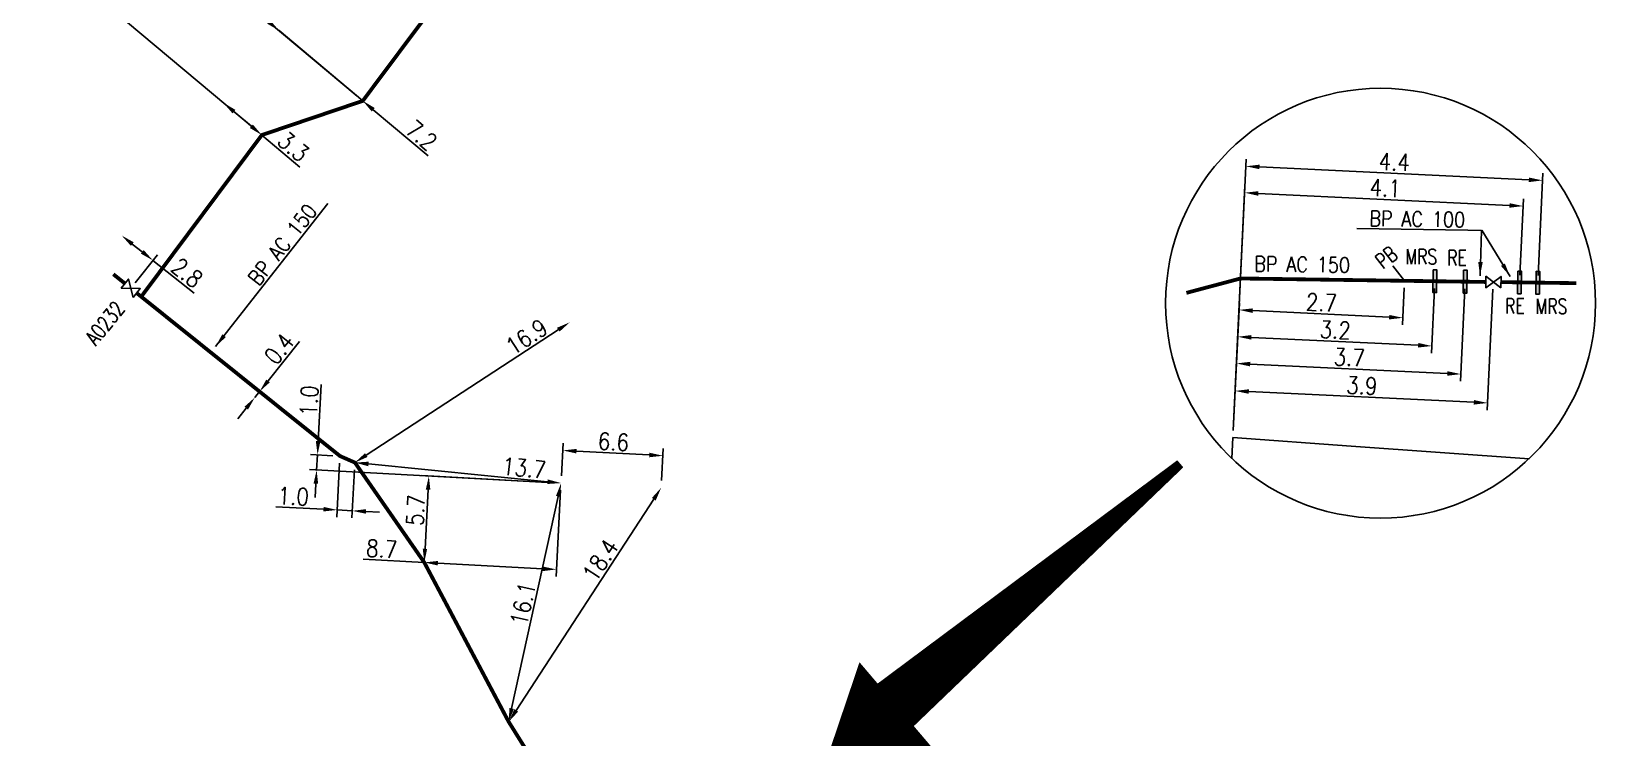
# Model space of a CAD drawing. Header units: millimetres. Extents: x 183997 to 185000, y 126999 to 128004.
# Drawn here: x 184511.5 to 184614.5, y 127096.8 to 127143.3 of the extents above; entities that cross this region are included whole.
import ezdxf
from ezdxf.enums import TextEntityAlignment as Align

# ---------------------------------------------------------------- set-up
doc = ezdxf.new("R2010")
doc.units = ezdxf.units.MM
doc.header["$PDMODE"] = 34
doc.linetypes.add('L_25_AP', pattern=[2000, 1000, 1000])
doc.layers.get('0').update_dxf_attribs({"linetype": 'CONTINUOUS'})
doc.layers.get('DEFPOINTS').update_dxf_attribs({"linetype": 'CONTINUOUS'})
for name, color, linetype in [('L_150', 1, 'CONTINUOUS'), ('L_300', 7, 'CONTINUOUS'), ('L_900', 7, 'CONTINUOUS')]:
    doc.layers.add(name, color=color, linetype=linetype)
doc.styles.add('G_ROMANS', font='ROMANS.SHX', dxfattribs={"width": 0.75})
doc.styles.get("Standard").update_dxf_attribs({"font": 'romans.shx', "width": 0.85})
doc.dimstyles.get("Standard").update_dxf_attribs({"dimtxt": 1.5, "dimasz": 1.2, "dimexe": 0.625, "dimexo": 0.625, "dimgap": 0.25, "dimtad": 1, "dimdec": 1, "dimzin": 0, "dimdsep": 46, "dimtxsty": 'Standard', "dimcen": -0.5, "dimadec": 0, "dimazin": 0, "dimtfac": 1, "dimtdec": 1, "dimtmove": 0, "dimatfit": 3, "dimfxl": 0, "dimtolj": 1, "dimtzin": 0, "dimarcsym": 0})

# ---------------------------------------------------------------- blocks, each defined once
blk = doc.blocks.new('*D177')
at = {"layer": 'DEFPOINTS', "color": 0, "linetype": 'Continuous', "transparency": 16777216}
for p in [(184556.62, 127199.1), (184564.65, 127192.35), (184533.35, 127138.72)]:
    blk.add_point(p, dxfattribs=at)
at = {"layer": 'L_150', "color": 0, "linetype": 'Continuous', "lineweight": -2, "transparency": 16777216}
for p, q in [((184564.3, 127192.65), (184556.26, 127199.4)), ((184517.83, 127152.93), (184556.04, 127198.41)), ((184532.99, 127139.02), (184516.89, 127152.54))]:
    blk.add_line(p, q, dxfattribs=at)
at = {"layer": 'L_150', "color": 0, "linetype": 'Continuous', "transparency": 16777216}
for points in [[(184555.92, 127198.51), (184556.15, 127198.32), (184556.62, 127199.1)], [(184517.71, 127153.03), (184517.94, 127152.84), (184517.25, 127152.24)]]:
    blk.add_solid(points, dxfattribs=at)
at = {"layer": 'L_150', "color": 0, "linetype": 'Continuous', "transparency": 16777216, "insert": (184546.06, 127187.7), "char_height": 1.125, "attachment_point": 5, "rotation": 49.9681}
blk.add_mtext('\\A1;61.2', dxfattribs=at)
blk = doc.blocks.new('*D178')
at = {"layer": 'DEFPOINTS', "color": 0, "linetype": 'Continuous', "transparency": 16777216}
for p in [(184527.84, 127143.35), (184527.84, 127143.35), (184533.35, 127138.72)]:
    blk.add_point(p, dxfattribs=at)
at = {"layer": 'L_150', "color": 0, "linetype": 'Continuous', "lineweight": -2, "transparency": 16777216}
for p, q in [((184527.15, 127143.93), (184526.46, 127144.51)), ((184527.84, 127143.35), (184533.35, 127138.72)), ((184534.04, 127138.14), (184537.65, 127135.11))]:
    blk.add_line(p, q, dxfattribs=at)
at = {"layer": 'L_150', "color": 0, "linetype": 'Continuous', "transparency": 16777216}
for points in [[(184527.24, 127144.04), (184527.05, 127143.81), (184527.84, 127143.35)], [(184534.14, 127138.25), (184533.94, 127138.02), (184533.35, 127138.72)]]:
    blk.add_solid(points, dxfattribs=at)
at = {"layer": 'L_150', "color": 0, "linetype": 'Continuous', "transparency": 16777216, "insert": (184537.22, 127136.45), "char_height": 1.125, "attachment_point": 5, "rotation": 319.9681}
blk.add_mtext('\\A1;7.2', dxfattribs=at)
blk = doc.blocks.new('*D179')
at = {"layer": 'DEFPOINTS', "color": 0, "linetype": 'Continuous', "transparency": 16777216}
for p in [(184555.1, 127200.38), (184564.65, 127192.35), (184526.7, 127136.47)]:
    blk.add_point(p, dxfattribs=at)
at = {"layer": 'L_150', "color": 0, "linetype": 'Continuous', "lineweight": -2, "transparency": 16777216}
for p, q in [((184564.3, 127192.65), (184554.74, 127200.68)), ((184512.46, 127149.61), (184554.52, 127199.69)), ((184526.34, 127136.77), (184511.52, 127149.22))]:
    blk.add_line(p, q, dxfattribs=at)
at = {"layer": 'L_150', "color": 0, "linetype": 'Continuous', "transparency": 16777216}
for points in [[(184554.4, 127199.78), (184554.63, 127199.59), (184555.1, 127200.38)], [(184512.34, 127149.71), (184512.57, 127149.51), (184511.88, 127148.92)]]:
    blk.add_solid(points, dxfattribs=at)
at = {"layer": 'L_150', "color": 0, "linetype": 'Continuous', "transparency": 16777216, "insert": (184543.47, 127187.69), "char_height": 1.125, "attachment_point": 5, "rotation": 49.9718}
blk.add_mtext('\\A1;67.2', dxfattribs=at)
blk = doc.blocks.new('*D180')
at = {"layer": 'DEFPOINTS', "color": 0, "linetype": 'Continuous', "transparency": 16777216}
for p in [(184524.17, 127138.59), (184524.17, 127138.59), (184526.7, 127136.47)]:
    blk.add_point(p, dxfattribs=at)
at = {"layer": 'L_150', "color": 0, "linetype": 'Continuous', "lineweight": -2, "transparency": 16777216}
for p, q in [((184524.86, 127138.01), (184526.01, 127137.05)), ((184526.7, 127136.47), (184529.21, 127134.36))]:
    blk.add_line(p, q, dxfattribs=at)
at = {"layer": 'L_150', "color": 0, "linetype": 'Continuous', "transparency": 16777216}
for points in [[(184524.96, 127138.13), (184524.77, 127137.9), (184524.17, 127138.59)], [(184526.11, 127137.16), (184525.92, 127136.93), (184526.7, 127136.47)]]:
    blk.add_solid(points, dxfattribs=at)
at = {"layer": 'L_150', "color": 0, "linetype": 'Continuous', "transparency": 16777216, "insert": (184528.78, 127135.7), "char_height": 1.125, "attachment_point": 5, "rotation": 319.9718}
blk.add_mtext('\\A1;3.3', dxfattribs=at)
blk = doc.blocks.new('*D181')
at = {"layer": 'DEFPOINTS', "color": 0, "linetype": 'Continuous', "transparency": 16777216}
for p in [(184546.98, 127124.13), (184546.98, 127124.13), (184532.83, 127114.89)]:
    blk.add_point(p, dxfattribs=at)
at = {"layer": 'L_150', "color": 0, "linetype": 'Continuous', "lineweight": -2, "transparency": 16777216}
blk.add_line((184533.58, 127115.38), (184546.22, 127123.64), dxfattribs=at)
at = {"layer": 'L_150', "color": 0, "linetype": 'Continuous', "transparency": 16777216}
for points in [[(184546.14, 127123.77), (184546.31, 127123.52), (184546.98, 127124.13)], [(184533.5, 127115.51), (184533.66, 127115.26), (184532.83, 127114.89)]]:
    blk.add_solid(points, dxfattribs=at)
at = {"layer": 'L_150', "color": 0, "linetype": 'Continuous', "transparency": 16777216, "insert": (184544.14, 127123.17), "char_height": 1.125, "attachment_point": 5, "rotation": 33.1431}
blk.add_mtext('\\A1;16.9', dxfattribs=at)
blk = doc.blocks.new('*D182')
at = {"layer": 'DEFPOINTS', "color": 0, "linetype": 'Continuous', "transparency": 16777216}
for p in [(184532.83, 127114.89), (184546.41, 127113.54), (184546.41, 127113.54)]:
    blk.add_point(p, dxfattribs=at)
at = {"layer": 'L_150', "color": 0, "linetype": 'Continuous', "lineweight": -2, "transparency": 16777216}
blk.add_line((184533.72, 127114.8), (184545.51, 127113.63), dxfattribs=at)
at = {"layer": 'L_150', "color": 0, "linetype": 'Continuous', "transparency": 16777216}
for points in [[(184533.74, 127114.95), (184533.71, 127114.65), (184532.83, 127114.89)], [(184545.53, 127113.78), (184545.5, 127113.48), (184546.41, 127113.54)]]:
    blk.add_solid(points, dxfattribs=at)
at = {"layer": 'L_150', "color": 0, "linetype": 'Continuous', "transparency": 16777216, "insert": (184543.97, 127114.53), "char_height": 1.125, "attachment_point": 5, "rotation": 354.2995}
blk.add_mtext('\\A1;13.7', dxfattribs=at)
blk = doc.blocks.new('*D183')
at = {"layer": 'DEFPOINTS', "color": 0, "transparency": 16777216}
for p in [(184517.47, 127129.85), (184517.47, 127129.85), (184518.07, 127126.37)]:
    blk.add_point(p, dxfattribs=at)
at = {"layer": 'L_300', "color": 0, "lineweight": -2, "transparency": 16777216}
for p, q in [((184518.17, 127129.29), (184518.82, 127128.77)), ((184518.36, 127126.74), (184519.82, 127128.58)), ((184519.53, 127128.21), (184522.25, 127126.06))]:
    blk.add_line(p, q, dxfattribs=at)
at = {"layer": 'L_300', "color": 0, "transparency": 16777216}
for points in [[(184518.27, 127129.4), (184518.08, 127129.17), (184517.47, 127129.85)], [(184518.92, 127128.89), (184518.73, 127128.66), (184519.53, 127128.21)]]:
    blk.add_solid(points, dxfattribs=at)
at = {"layer": 'L_300', "color": 0, "transparency": 16777216, "insert": (184521.78, 127127.39), "char_height": 1.125, "attachment_point": 5, "rotation": 321.6139}
blk.add_mtext('\\A1;2.8', dxfattribs=at)
blk = doc.blocks.new('*D189')
at = {"layer": 'DEFPOINTS', "color": 0, "linetype": 'Continuous', "transparency": 16777216}
for p in [(184546.52, 127115.69), (184546.41, 127113.54), (184553, 127113.23)]:
    blk.add_point(p, dxfattribs=at)
at = {"layer": 'L_150', "color": 0, "linetype": 'Continuous', "lineweight": -2, "transparency": 16777216}
for p, q in [((184546.43, 127114.01), (184546.55, 127116.16)), ((184552.22, 127115.39), (184547.42, 127115.64)), ((184553.03, 127113.7), (184553.14, 127115.81))]:
    blk.add_line(p, q, dxfattribs=at)
at = {"layer": 'L_150', "color": 0, "linetype": 'Continuous', "transparency": 16777216}
for points in [[(184547.43, 127115.79), (184547.42, 127115.49), (184546.52, 127115.69)], [(184552.22, 127115.54), (184552.21, 127115.24), (184553.12, 127115.34)]]:
    blk.add_solid(points, dxfattribs=at)
at = {"layer": 'L_150', "color": 0, "linetype": 'Continuous', "transparency": 16777216, "insert": (184549.86, 127116.26), "char_height": 1.125, "attachment_point": 5, "rotation": 356.9315}
blk.add_mtext('\\A1;6.6', dxfattribs=at)
blk = doc.blocks.new('*D190')
at = {"layer": 'DEFPOINTS', "color": 0, "linetype": 'Continuous', "transparency": 16777216}
for p in [(184537.7, 127114), (184546.41, 127113.54), (184537.4, 127108.31)]:
    blk.add_point(p, dxfattribs=at)
at = {"layer": 'L_150', "color": 0, "linetype": 'Continuous', "lineweight": -2, "transparency": 16777216}
for p, q in [((184545.94, 127113.56), (184537.23, 127114.03)), ((184537.45, 127109.21), (184537.65, 127113.11))]:
    blk.add_line(p, q, dxfattribs=at)
at = {"layer": 'L_150', "color": 0, "linetype": 'Continuous', "transparency": 16777216}
for points in [[(184537.5, 127113.11), (184537.8, 127113.1), (184537.7, 127114)], [(184537.3, 127109.22), (184537.59, 127109.2), (184537.4, 127108.31)]]:
    blk.add_solid(points, dxfattribs=at)
at = {"layer": 'L_150', "color": 0, "linetype": 'Continuous', "transparency": 16777216, "insert": (184536.83, 127111.75), "char_height": 1.125, "attachment_point": 5, "rotation": 86.9315}
blk.add_mtext('\\A1;5.7', dxfattribs=at)
blk = doc.blocks.new('*D191')
at = {"layer": 'DEFPOINTS', "color": 0, "linetype": 'Continuous', "transparency": 16777216}
for p in [(184546.41, 127113.54), (184537.4, 127108.31), (184546.1, 127107.85)]:
    blk.add_point(p, dxfattribs=at)
at = {"layer": 'L_150', "color": 0, "linetype": 'Continuous', "lineweight": -2, "transparency": 16777216}
for p, q in [((184546.38, 127113.07), (184546.08, 127107.38)), ((184537.4, 127108.31), (184533.37, 127108.53)), ((184545.21, 127107.89), (184538.3, 127108.26))]:
    blk.add_line(p, q, dxfattribs=at)
at = {"layer": 'L_150', "color": 0, "linetype": 'Continuous', "transparency": 16777216}
for points in [[(184538.3, 127108.41), (184538.29, 127108.11), (184537.4, 127108.31)], [(184545.21, 127108.04), (184545.2, 127107.74), (184546.1, 127107.85)]]:
    blk.add_solid(points, dxfattribs=at)
at = {"layer": 'L_150', "color": 0, "linetype": 'Continuous', "transparency": 16777216, "insert": (184534.6, 127109.21), "char_height": 1.125, "attachment_point": 5, "rotation": 356.9315}
blk.add_mtext('\\A1;8.7', dxfattribs=at)
blk = doc.blocks.new('*D192')
at = {"layer": 'DEFPOINTS', "color": 0, "linetype": 'Continuous', "transparency": 16777216}
for p in [(184546.41, 127113.54), (184546.41, 127113.54), (184542.96, 127097.81)]:
    blk.add_point(p, dxfattribs=at)
at = {"layer": 'L_150', "color": 0, "linetype": 'Continuous', "lineweight": -2, "transparency": 16777216}
blk.add_line((184543.15, 127098.69), (184546.22, 127112.66), dxfattribs=at)
at = {"layer": 'L_150', "color": 0, "linetype": 'Continuous', "transparency": 16777216}
for points in [[(184546.07, 127112.69), (184546.36, 127112.63), (184546.41, 127113.54)], [(184543.01, 127098.72), (184543.3, 127098.66), (184542.96, 127097.81)]]:
    blk.add_solid(points, dxfattribs=at)
at = {"layer": 'L_150', "color": 0, "linetype": 'Continuous', "transparency": 16777216, "insert": (184543.9, 127105.59), "char_height": 1.125, "attachment_point": 5, "rotation": 77.6337}
blk.add_mtext('\\A1;16.1', dxfattribs=at)
blk = doc.blocks.new('*D193')
at = {"layer": 'DEFPOINTS', "color": 0, "linetype": 'Continuous', "transparency": 16777216}
for p in [(184553, 127113.23), (184553, 127113.23), (184542.96, 127097.81)]:
    blk.add_point(p, dxfattribs=at)
at = {"layer": 'L_150', "color": 0, "linetype": 'Continuous', "lineweight": -2, "transparency": 16777216}
blk.add_line((184543.45, 127098.56), (184552.51, 127112.48), dxfattribs=at)
at = {"layer": 'L_150', "color": 0, "linetype": 'Continuous', "transparency": 16777216}
for points in [[(184552.39, 127112.56), (184552.64, 127112.39), (184553, 127113.23)], [(184543.33, 127098.65), (184543.58, 127098.48), (184542.96, 127097.81)]]:
    blk.add_solid(points, dxfattribs=at)
at = {"layer": 'L_150', "color": 0, "linetype": 'Continuous', "transparency": 16777216, "insert": (184549, 127108.46), "char_height": 1.125, "attachment_point": 5, "rotation": 56.9283}
blk.add_mtext('\\A1;18.4', dxfattribs=at)
blk = doc.blocks.new('L_300_09')
at = {"color": 0, "linetype": 'Continuous', "flags": 128}
blk.add_lwpolyline([(0.5, -0.38), (-0.5, 0.38), (-0.5, -0.38), (0.5, 0.38), (0.5, -0.38)], dxfattribs=at)
at = {"color": 0, "linetype": 'Continuous', "width": 0.75}
blk.add_attdef('NUM', text='', height=1, dxfattribs=at).set_placement((0, 1.69), align=Align.MIDDLE_CENTER)
at = {"color": 0, "linetype": 'Continuous', "width": 0.75, "flags": 3}
for tag, p in [('DEF_LEG', (0.06, -2.18)), ('DEF_COUP', (0.06, -4.68)), ('DEF_TYPE', (0.06, -7.18))]:
    blk.add_attdef(tag, text='', height=1.2, dxfattribs=at).set_placement(p, align=Align.MIDDLE)
blk = doc.blocks.new('*D194')
at = {"layer": 'DEFPOINTS', "color": 0, "linetype": 'Continuous', "transparency": 16777216}
for p in [(184531.85, 127115.32), (184532.83, 127114.89), (184532.66, 127111.71)]:
    blk.add_point(p, dxfattribs=at)
at = {"layer": 'L_150', "color": 0, "linetype": 'Continuous', "lineweight": -2, "transparency": 16777216}
for p, q in [((184531.82, 127114.85), (184531.63, 127111.3)), ((184532.8, 127114.42), (184532.63, 127111.25)), ((184530.76, 127111.82), (184527.62, 127111.98)), ((184532.66, 127111.71), (184531.66, 127111.77)), ((184533.56, 127111.67), (184534.45, 127111.62))]:
    blk.add_line(p, q, dxfattribs=at)
at = {"layer": 'L_150', "color": 0, "linetype": 'Continuous', "transparency": 16777216}
for points in [[(184530.77, 127111.97), (184530.75, 127111.67), (184531.66, 127111.77)], [(184533.56, 127111.82), (184533.55, 127111.52), (184532.66, 127111.71)]]:
    blk.add_solid(points, dxfattribs=at)
at = {"layer": 'L_150', "color": 0, "linetype": 'Continuous', "transparency": 16777216, "insert": (184528.78, 127112.67), "char_height": 1.125, "attachment_point": 5, "rotation": 356.9315}
blk.add_mtext('\\A1;1.0', dxfattribs=at)
blk = doc.blocks.new('*D195')
at = {"layer": 'DEFPOINTS', "color": 0, "linetype": 'Continuous', "transparency": 16777216}
for p in [(184531.85, 127115.32), (184530.31, 127114.4), (184546.41, 127113.54)]:
    blk.add_point(p, dxfattribs=at)
at = {"layer": 'L_150', "color": 0, "linetype": 'Continuous', "lineweight": -2, "transparency": 16777216}
for p, q in [((184530.41, 127116.3), (184530.61, 127120.04)), ((184531.38, 127115.34), (184529.9, 127115.42)), ((184530.31, 127114.4), (184530.37, 127115.4)), ((184545.94, 127113.56), (184529.84, 127114.43)), ((184530.26, 127113.5), (184530.22, 127112.6))]:
    blk.add_line(p, q, dxfattribs=at)
at = {"layer": 'L_150', "color": 0, "linetype": 'Continuous', "transparency": 16777216}
for points in [[(184530.26, 127116.31), (184530.56, 127116.29), (184530.37, 127115.4)], [(184530.11, 127113.51), (184530.41, 127113.49), (184530.31, 127114.4)]]:
    blk.add_solid(points, dxfattribs=at)
at = {"layer": 'L_150', "color": 0, "linetype": 'Continuous', "transparency": 16777216, "insert": (184529.81, 127118.96), "char_height": 1.125, "attachment_point": 5, "rotation": 86.9315}
blk.add_mtext('\\A1;1.0', dxfattribs=at)
blk = doc.blocks.new('*D214')
at = {"layer": 'DEFPOINTS', "color": 0, "linetype": 'Continuous', "transparency": 16777216}
for p in [(184607.81, 127126.78), (184590.8, 127119.61), (184590.66, 127116.54)]:
    blk.add_point(p, dxfattribs=at)
at = {"layer": 'L_900', "color": 0, "linetype": 'Continuous', "lineweight": -2, "transparency": 16777216}
for p, q in [((184607.78, 127126.31), (184607.4, 127118.35)), ((184590.68, 127117.01), (184590.83, 127120.08)), ((184606.53, 127118.86), (184591.7, 127119.57))]:
    blk.add_line(p, q, dxfattribs=at)
at = {"layer": 'L_900', "color": 0, "linetype": 'Continuous', "transparency": 16777216}
for points in [[(184591.71, 127119.72), (184591.7, 127119.42), (184590.8, 127119.61)], [(184606.53, 127119.01), (184606.52, 127118.71), (184607.43, 127118.82)]]:
    blk.add_solid(points, dxfattribs=at)
at = {"layer": 'L_900', "color": 0, "linetype": 'Continuous', "transparency": 16777216, "insert": (184599.15, 127119.96), "char_height": 1.125, "attachment_point": 5, "rotation": 357.2645}
blk.add_mtext('\\A1;3.9', dxfattribs=at)
blk = doc.blocks.new('*D215')
at = {"layer": 'DEFPOINTS', "color": 0, "linetype": 'Continuous', "transparency": 16777216}
for p in [(184601.96, 127126.86), (184591.06, 127124.95), (184590.66, 127116.54)]:
    blk.add_point(p, dxfattribs=at)
at = {"layer": 'L_900', "color": 0, "linetype": 'Continuous', "lineweight": -2, "transparency": 16777216}
for p, q in [((184601.94, 127126.4), (184601.82, 127123.96)), ((184590.68, 127117.01), (184591.08, 127125.42)), ((184600.95, 127124.47), (184591.96, 127124.9))]:
    blk.add_line(p, q, dxfattribs=at)
at = {"layer": 'L_900', "color": 0, "linetype": 'Continuous', "transparency": 16777216}
for points in [[(184591.96, 127125.05), (184591.95, 127124.75), (184591.06, 127124.95)], [(184600.95, 127124.62), (184600.94, 127124.32), (184601.85, 127124.43)]]:
    blk.add_solid(points, dxfattribs=at)
at = {"layer": 'L_900', "color": 0, "linetype": 'Continuous', "transparency": 16777216, "insert": (184596.49, 127125.44), "char_height": 1.125, "attachment_point": 5, "rotation": 357.2645}
blk.add_mtext('\\A1;2.7', dxfattribs=at)
blk = doc.blocks.new('*D216')
at = {"layer": 'DEFPOINTS', "color": 0, "linetype": 'Continuous', "transparency": 16777216}
for p in [(184603.96, 127126.84), (184590.97, 127123.18), (184590.66, 127116.54)]:
    blk.add_point(p, dxfattribs=at)
at = {"layer": 'L_900', "color": 0, "linetype": 'Continuous', "lineweight": -2, "transparency": 16777216}
for p, q in [((184603.94, 127126.37), (184603.74, 127122.1)), ((184590.68, 127117.01), (184591, 127123.65)), ((184602.86, 127122.62), (184591.87, 127123.14))]:
    blk.add_line(p, q, dxfattribs=at)
at = {"layer": 'L_900', "color": 0, "linetype": 'Continuous', "transparency": 16777216}
for points in [[(184591.88, 127123.29), (184591.87, 127122.99), (184590.97, 127123.18)], [(184602.87, 127122.77), (184602.85, 127122.47), (184603.76, 127122.57)]]:
    blk.add_solid(points, dxfattribs=at)
at = {"layer": 'L_900', "color": 0, "linetype": 'Continuous', "transparency": 16777216, "insert": (184597.4, 127123.63), "char_height": 1.125, "attachment_point": 5, "rotation": 357.2645}
blk.add_mtext('\\A1;3.2', dxfattribs=at)
blk = doc.blocks.new('*D217')
at = {"layer": 'DEFPOINTS', "color": 0, "linetype": 'Continuous', "transparency": 16777216}
for p in [(184605.96, 127126.81), (184590.89, 127121.42), (184590.66, 127116.54)]:
    blk.add_point(p, dxfattribs=at)
at = {"layer": 'L_900', "color": 0, "linetype": 'Continuous', "lineweight": -2, "transparency": 16777216}
for p, q in [((184605.94, 127126.34), (184605.65, 127120.25)), ((184590.68, 127117.01), (184590.91, 127121.89)), ((184604.77, 127120.76), (184591.79, 127121.38))]:
    blk.add_line(p, q, dxfattribs=at)
at = {"layer": 'L_900', "color": 0, "linetype": 'Continuous', "transparency": 16777216}
for points in [[(184591.8, 127121.53), (184591.78, 127121.23), (184590.89, 127121.42)], [(184604.78, 127120.91), (184604.77, 127120.61), (184605.67, 127120.72)]]:
    blk.add_solid(points, dxfattribs=at)
at = {"layer": 'L_900', "color": 0, "linetype": 'Continuous', "transparency": 16777216, "insert": (184598.32, 127121.82), "char_height": 1.125, "attachment_point": 5, "rotation": 357.2645}
blk.add_mtext('\\A1;3.7', dxfattribs=at)
blk = doc.blocks.new('*D218')
at = {"layer": 'DEFPOINTS', "color": 0, "linetype": 'Continuous', "transparency": 16777216}
for p in [(184591.43, 127132.67), (184609.53, 127126.76), (184590.66, 127116.54)]:
    blk.add_point(p, dxfattribs=at)
at = {"layer": 'L_900', "color": 0, "linetype": 'Continuous', "lineweight": -2, "transparency": 16777216}
for p, q in [((184590.68, 127117.01), (184591.45, 127133.14)), ((184608.87, 127131.83), (184592.33, 127132.62)), ((184609.55, 127127.23), (184609.79, 127132.26))]:
    blk.add_line(p, q, dxfattribs=at)
at = {"layer": 'L_900', "color": 0, "linetype": 'Continuous', "transparency": 16777216}
for points in [[(184592.33, 127132.77), (184592.32, 127132.47), (184591.43, 127132.67)], [(184608.88, 127131.98), (184608.86, 127131.68), (184609.77, 127131.79)]]:
    blk.add_solid(points, dxfattribs=at)
at = {"layer": 'L_900', "color": 0, "linetype": 'Continuous', "transparency": 16777216, "insert": (184600.69, 127132.98), "char_height": 1.125, "attachment_point": 5, "rotation": 357.2645}
blk.add_mtext('\\A1;4.1', dxfattribs=at)
blk = doc.blocks.new('*D219')
at = {"layer": 'DEFPOINTS', "color": 0, "linetype": 'Continuous', "transparency": 16777216}
for p in [(184591.51, 127134.41), (184610.73, 127126.74), (184590.66, 127116.54)]:
    blk.add_point(p, dxfattribs=at)
at = {"layer": 'L_900', "color": 0, "linetype": 'Continuous', "lineweight": -2, "transparency": 16777216}
for p, q in [((184590.68, 127117.01), (184591.53, 127134.88)), ((184610.15, 127133.52), (184592.41, 127134.37)), ((184610.75, 127127.21), (184611.07, 127133.95))]:
    blk.add_line(p, q, dxfattribs=at)
at = {"layer": 'L_900', "color": 0, "linetype": 'Continuous', "transparency": 16777216}
for points in [[(184592.42, 127134.52), (184592.4, 127134.22), (184591.51, 127134.41)], [(184610.16, 127133.67), (184610.14, 127133.37), (184611.05, 127133.48)]]:
    blk.add_solid(points, dxfattribs=at)
at = {"layer": 'L_900', "color": 0, "linetype": 'Continuous', "transparency": 16777216, "insert": (184601.29, 127134.7), "char_height": 1.125, "attachment_point": 5, "rotation": 357.2645}
blk.add_mtext('\\A1;4.4', dxfattribs=at)
blk = doc.blocks.new('L_340_13')
at = {"color": 0, "linetype": 'Continuous', "flags": 128}
blk.add_lwpolyline([(0, 0), (0, 1.25)], dxfattribs=at)
at = {"color": 0, "linetype": 'Continuous', "style": 'G_ROMANS', "width": 0.75}
blk.add_text('PB', height=1, dxfattribs=at).set_placement((0, 1.95), align=Align.MIDDLE)
at = {"color": 0, "linetype": 'Continuous', "width": 0.75, "flags": 3}
for tag, p in [('DEF_LEG', (0, -10)), ('DEF_COUP', (0, -12.5)), ('DEF_TYPE', (0, -15))]:
    blk.add_attdef(tag, text='', height=1.2, dxfattribs=at).set_placement(p, align=Align.MIDDLE)
blk = doc.blocks.new('L_340_20')
at = {"linetype": 'Continuous'}
blk.add_hatch(color=0, dxfattribs=at).paths.add_polyline_path([(0.12, 0.75), (-0.12, 0.75), (-0.12, -0.75), (0.12, -0.75)])
at = {"color": 0, "linetype": 'Continuous'}
blk.add_lwpolyline([(-0.12, 0.75), (0.12, 0.75), (0.12, -0.75), (-0.12, -0.75)], close=True, dxfattribs=at)
at = {"color": 0, "linetype": 'Continuous', "width": 0.75}
for tag, height, flags, p in [('RE', 1, 8, (0, 1.87)), ('DEF_LEG', 1.2, 3, (0, -5)), ('DEF_COUP', 1.2, 3, (0, -7.5)), ('DEF_TYPE', 1.2, 3, (0, -10))]:
    blk.add_attdef(tag, text='', height=height, dxfattribs=dict(at, flags=flags)).set_placement(p, align=Align.MIDDLE)
blk = doc.blocks.new('L_340_18')
at = {"linetype": 'Continuous'}
blk.add_hatch(color=0, dxfattribs=at).paths.add_polyline_path([(0.12, 0.75), (-0.12, 0.75), (-0.12, -0.75), (0.12, -0.75)])
at = {"color": 0, "linetype": 'Continuous'}
blk.add_lwpolyline([(-0.12, 0.75), (0.12, 0.75), (0.12, -0.75), (-0.12, -0.75)], close=True, dxfattribs=at)
at = {"color": 0, "linetype": 'Continuous', "width": 0.75}
for tag, height, flags, p in [('MRS', 1, 8, (0, 2.18)), ('DEF_LEG', 1.2, 3, (0, -5)), ('DEF_TYPE', 1.2, 3, (0, -7.3))]:
    blk.add_attdef(tag, text='', height=height, dxfattribs=dict(at, flags=flags)).set_placement(p, align=Align.MIDDLE)
blk = doc.blocks.new('*D220')
at = {"layer": 'DEFPOINTS', "color": 0, "linetype": 'Continuous', "transparency": 16777216}
for p in [(184526.55, 127119.57), (184526.55, 127119.57), (184526.24, 127119.18)]:
    blk.add_point(p, dxfattribs=at)
at = {"layer": 'L_150', "color": 0, "linetype": 'Continuous', "lineweight": -2, "transparency": 16777216}
for p, q in [((184527.11, 127120.27), (184529.19, 127122.86)), ((184526.24, 127119.18), (184526.55, 127119.57)), ((184525.67, 127118.48), (184525.11, 127117.78))]:
    blk.add_line(p, q, dxfattribs=at)
at = {"layer": 'L_150', "color": 0, "linetype": 'Continuous', "transparency": 16777216}
for points in [[(184527, 127120.36), (184527.23, 127120.18), (184526.55, 127119.57)], [(184525.56, 127118.57), (184525.79, 127118.38), (184526.24, 127119.18)]]:
    blk.add_solid(points, dxfattribs=at)
at = {"layer": 'L_150', "color": 0, "linetype": 'Continuous', "transparency": 16777216, "insert": (184527.85, 127122.39), "char_height": 1.125, "attachment_point": 5, "rotation": 51.25}
blk.add_mtext('\\A1;0.4', dxfattribs=at)

msp = doc.modelspace()

# ---------------------------------------------------------------- linework, layer by layer
at = {"layer": 'L_150', "linetype": 'L_25_AP', "const_width": 0.25, "flags": 128}
for points in [[(184567.5, 127179.51), (184561.05, 127171.87), (184552.42, 127161.75), (184542.97, 127150.49), (184537.67, 127144.5), (184533.35, 127138.72), (184526.7, 127136.47), (184518.76, 127125.82)], [(184517.68, 127126.69), (184516.92, 127127.3)], [(184556.79, 127088.39), (184553.39, 127088.44), (184549.23, 127087.34), (184545.05, 127094.46), (184542.96, 127097.81), (184537.4, 127108.31), (184532.83, 127114.89), (184531.85, 127115.32), (184518.46, 127126.06)]]:
    msp.add_lwpolyline(points, dxfattribs=at)
at = {"layer": 'L_900', "color": 1, "linetype": 'Continuous', "const_width": 0.25, "flags": 128}
for points in [[(184607.31, 127126.79), (184591.16, 127127.02), (184587.59, 127126.07)], [(184613.28, 127126.71), (184608.31, 127126.78)]]:
    msp.add_lwpolyline(points, dxfattribs=at)
at = {"layer": 'L_900', "color": 254, "linetype": 'Continuous', "flags": 128}
msp.add_lwpolyline([(184587.19, 127114.81, 0.614, 3.68, 0), (184568.45, 127098.93, 3.68, 0, 0), (184563.77, 127094.95, 0, 7.37, 0), (184568.45, 127098.93, 7.37, 7.37, 0)], format="xyseb", dxfattribs=at)
at = {"layer": 'L_900', "color": 252, "linetype": 'Continuous', "flags": 128}
msp.add_lwpolyline([(184590.59, 127115.15), (184590.66, 127116.54), (184598.44, 127115.98), (184610.17, 127115.14)], dxfattribs=at)
at = {"layer": 'L_900'}
msp.add_circle((184600.38, 127125.39), 14.16, dxfattribs=at)

# ---------------------------------------------------------------- block references
at = {"layer": 'L_300'}
ref = msp.add_blockref('L_300_09', (184518.07, 127126.37), dxfattribs=dict(at, rotation=321.250021028694))
ref.add_attrib('NUM', 'A0232', dxfattribs={"layer": '0', "color": 0, "linetype": 'Continuous', "height": 1, "rotation": 51.25, "width": 0.75}).set_placement((184516.37, 127124.08), align=Align.MIDDLE_CENTER)
at = {"layer": 'L_900', "color": 7, "linetype": 'Continuous'}
for name, p, rotation in [('L_340_13', (184601.96, 127126.86), 37.8198883077329), ('L_300_09', (184607.81, 127126.78), 359.1933539053742)]:
    msp.add_blockref(name, p, dxfattribs=dict(at, rotation=rotation))
ref = msp.add_blockref('L_340_18', (184603.96, 127126.84), dxfattribs=dict(at, rotation=359.1933539037093))
ref.add_attrib('MRS', 'MRS', dxfattribs={"layer": '0', "color": 0, "linetype": 'Continuous', "height": 1, "width": 0.75}).set_placement((184603.07, 127128.46), align=Align.MIDDLE)
ref = msp.add_blockref('L_340_20', (184605.96, 127126.81), dxfattribs=dict(at, rotation=359.1933539037066))
ref.add_attrib('RE', 'RE', dxfattribs={"layer": '0', "color": 0, "linetype": 'Continuous', "height": 1, "width": 0.75}).set_placement((184605.42, 127128.38), align=Align.MIDDLE)
ref = msp.add_blockref('L_340_20', (184609.53, 127126.76), dxfattribs=dict(at, rotation=359.1933539037066))
ref.add_attrib('RE', 'RE', dxfattribs={"layer": '0', "color": 0, "linetype": 'Continuous', "height": 1, "width": 0.75}).set_placement((184609.23, 127125.21), align=Align.MIDDLE)
ref = msp.add_blockref('L_340_18', (184610.73, 127126.74), dxfattribs=dict(at, rotation=359.1933539037093))
ref.add_attrib('MRS', 'MRS', dxfattribs={"layer": '0', "color": 0, "linetype": 'Continuous', "height": 1, "width": 0.75}).set_placement((184611.64, 127125.18), align=Align.MIDDLE)

# ---------------------------------------------------------------- texts
at = {"layer": 'L_150', "linetype": 'Continuous', "insert": (184526.11, 127126.78), "char_height": 1, "attachment_point": 4, "rotation": 51.7609}
msp.add_mtext('BP AC 150', dxfattribs=at)
at = {"layer": 'L_900', "color": 1, "linetype": 'Continuous', "width": 0.85}
msp.add_text('BP AC 150', height=1, rotation=359.1934, dxfattribs=at).set_placement((184592.06, 127127.49))
at = {"layer": 'L_900', "color": 1, "linetype": 'Continuous', "insert": (184605.95, 127130.89), "char_height": 1, "attachment_point": 6, "rotation": 359.1934}
msp.add_mtext('BP AC 100', dxfattribs=at)

# ---------------------------------------------------------------- dimensions: what is measured, and where the dimension line sits
at = {"layer": 'L_150', "linetype": 'Continuous'}
for base, p1, p2, angle, override, picture, middle in [((184555.1, 127200.38), (184526.7, 127136.47), (184564.65, 127192.35), 229.9718, {"dimscale": 0.75, "dimatfit": 0}, '*D179', (184544.04, 127187.21)), ((184556.62, 127199.1), (184533.35, 127138.72), (184564.65, 127192.35), 229.9681, {"dimscale": 0.75, "dimatfit": 0}, '*D177', (184546.63, 127187.22)), ((184527.84, 127143.35), (184533.35, 127138.72), (184527.84, 127143.35), 319.9681, {"dimscale": 0.75, "dimatfit": 0}, '*D178', (184536.74, 127135.87)), ((184524.17, 127138.59), (184526.7, 127136.47), (184524.17, 127138.59), 319.9718, {"dimscale": 0.75}, '*D180', (184528.3, 127135.12)), ((184546.98, 127124.13), (184532.83, 127114.89), (184546.98, 127124.13), 213.1431, {"dimscale": 0.75}, '*D181', (184544.55, 127122.55)), ((184530.31, 127114.4), (184531.85, 127115.32), (184546.41, 127113.54), 86.9315, {"dimscale": 0.75}, '*D195', (184530.55, 127118.92)), ((184546.52, 127115.69), (184553, 127113.23), (184546.41, 127113.54), 356.9315, {"dimscale": 0.75}, '*D189', (184549.82, 127115.51)), ((184532.66, 127111.71), (184531.85, 127115.32), (184532.83, 127114.89), 176.9315, {"dimscale": 0.75}, '*D194', (184528.74, 127111.92)), ((184546.41, 127113.54), (184532.83, 127114.89), (184546.41, 127113.54), 174.2995, {"dimscale": 0.75}, '*D182', (184543.89, 127113.79)), ((184546.1, 127107.85), (184537.4, 127108.31), (184546.41, 127113.54), 176.9315, {"dimscale": 0.75}, '*D191', (184534.56, 127108.46)), ((184537.7, 127114), (184537.4, 127108.31), (184546.41, 127113.54), 266.9315, {"dimscale": 0.75}, '*D190', (184537.58, 127111.71)), ((184546.41, 127113.54), (184542.96, 127097.81), (184546.41, 127113.54), 257.6337, {"dimscale": 0.75}, '*D192', (184544.63, 127105.43)), ((184553, 127113.23), (184542.96, 127097.81), (184553, 127113.23), 236.9283, {"dimscale": 0.75}, '*D193', (184549.63, 127108.05))]:
    dim = msp.add_linear_dim(base=base, p1=p1, p2=p2, angle=angle, dimstyle='Standard', override=override, dxfattribs=at)
    dim.commit()
    dim.dimension.update_dxf_attribs({"geometry": picture, "text_midpoint": middle, "dimtype": 160})
dim = msp.add_linear_dim(base=(184526.55, 127119.57), p1=(184526.24, 127119.18), p2=(184526.55, 127119.57), angle=231.25, text='0.4', dimstyle='Standard', override={"dimscale": 0.75}, dxfattribs=at)
dim.commit()
dim.dimension.update_dxf_attribs({"geometry": '*D220', "text_midpoint": (184528.44, 127121.92), "dimtype": 160})
at = {"layer": 'L_300'}
dim = msp.add_linear_dim(base=(184517.47, 127129.85), p1=(184518.07, 127126.37), p2=(184517.47, 127129.85), angle=321.6139, text='2.8', dimstyle='Standard', override={"dimscale": 0.75}, dxfattribs=at)
dim.commit()
dim.dimension.update_dxf_attribs({"geometry": '*D183', "text_midpoint": (184521.31, 127126.8), "dimtype": 160})
at = {"layer": 'L_900', "color": 7, "linetype": 'Continuous'}
for base, p1, text, picture, middle in [((184591.51, 127134.41), (184610.73, 127126.74), '4.4', '*D219', (184601.26, 127133.95)), ((184591.43, 127132.67), (184609.53, 127126.76), '4.1', '*D218', (184600.65, 127132.23)), ((184591.06, 127124.95), (184601.96, 127126.86), '2.7', '*D215', (184596.45, 127124.69)), ((184590.97, 127123.18), (184603.96, 127126.84), '3.2', '*D216', (184597.37, 127122.88)), ((184590.89, 127121.42), (184605.96, 127126.81), '3.7', '*D217', (184598.28, 127121.07)), ((184590.8, 127119.61), (184607.81, 127126.78), '3.9', '*D214', (184599.11, 127119.21))]:
    dim = msp.add_linear_dim(base=base, p1=p1, p2=(184590.66, 127116.54), angle=357.2645, text=text, dimstyle='Standard', override={"dimscale": 0.75}, dxfattribs=at)
    dim.commit()
    dim.dimension.update_dxf_attribs({"geometry": picture, "text_midpoint": middle, "dimtype": 160})

# ---------------------------------------------------------------- leaders
at = {"layer": 'L_150', "linetype": 'Continuous', "annotation_type": 0, "has_hookline": 1, "hookline_direction": 0, "text_width": 7.12, "horizontal_direction": (0.618945, 0.785435, 0)}
msp.add_leader([(184523.66, 127122.54), (184526.53, 127126.21)], dimstyle='Standard', override={"dimscale": 0.75}, dxfattribs=at)
at = {"layer": 'L_900', "color": 1, "linetype": 'Continuous', "annotation_type": 0, "has_hookline": 1, "hookline_direction": 1, "text_width": 7.12, "horizontal_direction": (0.999901, -0.014078, 0)}
msp.add_leader([(184606.93, 127127.2), (184607.03, 127130.19), (184606.13, 127130.2)], dimstyle='Standard', override={"dimscale": 0.75}, dxfattribs=at)
at = {"layer": 'L_900', "color": 1, "linetype": 'Continuous'}
msp.add_leader([(184608.91, 127127.16), (184607.04, 127130.2)], dimstyle='Standard', override={"dimscale": 0.75, "dimgap": 0.25, "dimtad": 0}, dxfattribs=at)

doc.saveas('drawing.dxf')
